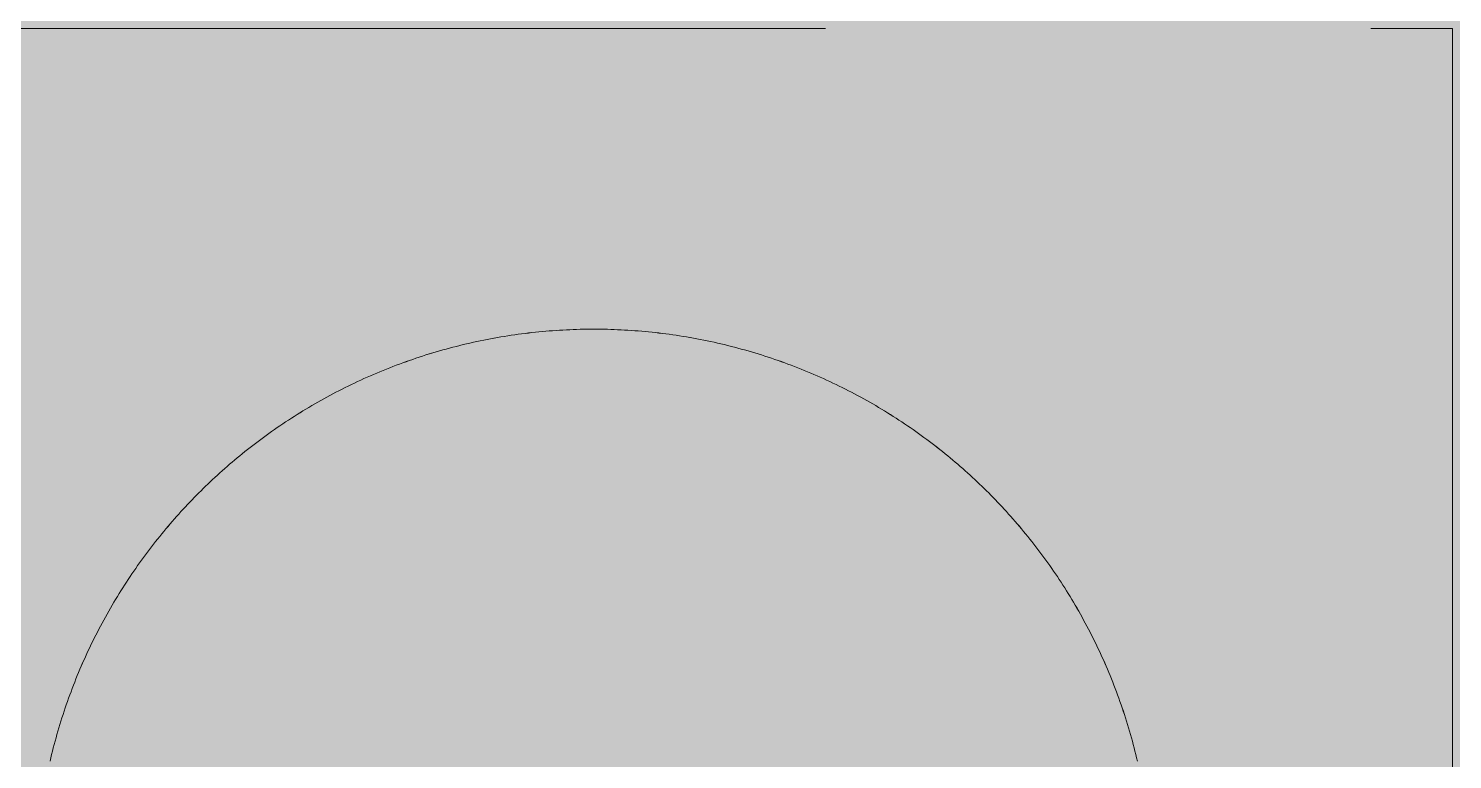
# Model space of a CAD drawing. Header units: millimetres. Extents: x 5622 to 8918, y 2044 to 6634.
# Drawn here: x 8590.27 to 8598.56, y 3827.07 to 3831.33 of the extents above; entities that cross this region are included whole.
import ezdxf

# ---------------------------------------------------------------- set-up
doc = ezdxf.new("R2010")
doc.units = ezdxf.units.MM
doc.linetypes.add('NASCOSTA', pattern=[9.525, 6.35, -3.175])
for name, color, linetype, lineweight in [('F_ARREDI', 7, 'Continuous', 5), ('F_FERRAMENTA', 253, 'Continuous', 5), ('F_MULTI laminato OPACO_retino', 1, 'Continuous', 5), ('F_Proiezioni', 253, 'NASCOSTA', 9)]:
    doc.layers.add(name, color=color, linetype=linetype, lineweight=lineweight)

# ---------------------------------------------------------------- blocks, each defined once
blk = doc.blocks.new("LIBRERIA_ingresso-living_sez._B.B'")
at = {"layer": 'F_MULTI laminato OPACO_retino', "true_color": 0x636466}
h = blk.add_hatch(color=251, dxfattribs=at)
h.dxf.hatch_style = 1
h.paths.add_polyline_path([(41313.1315, 11071.1262), (41913.1315, 11071.1262), (41913.1315, 13145.6262), (41313.1315, 13145.6262)])
at = {"layer": 'F_MULTI laminato OPACO_retino', "true_color": 0x939598}
h = blk.add_hatch(color=252, dxfattribs=at)
h.dxf.hatch_style = 1
h.paths.add_polyline_path([(41313.1315, 13145.6262), (41613.1315, 13145.6262), (41613.1315, 11071.1262), (41313.1315, 11071.1262)])
at = {"layer": 'F_Proiezioni', "color": 1}
for p, q in [((41584.1315, 11238.6262), (41594.1315, 11238.6262)), ((41594.1315, 11175.6262), (41594.1315, 11238.6262)), ((41588.7115, 11236.8489), (41588.7316, 11236.8515)), ((41588.7316, 11236.8515), (41588.7517, 11236.8539)), ((41588.7517, 11236.8539), (41588.7718, 11236.8562)), ((41588.7718, 11236.8562), (41588.7919, 11236.8584)), ((41588.7919, 11236.8584), (41588.812, 11236.8604)), ((41588.812, 11236.8604), (41588.832, 11236.8624)), ((41588.832, 11236.8624), (41588.8521, 11236.8642)), ((41588.8521, 11236.8642), (41588.8722, 11236.8658)), ((41588.8722, 11236.8658), (41588.8922, 11236.8674)), ((41588.8922, 11236.8674), (41588.9123, 11236.8688)), ((41588.9123, 11236.8688), (41588.9323, 11236.8701)), ((41588.9323, 11236.8701), (41588.9523, 11236.8713)), ((41588.9523, 11236.8713), (41588.9723, 11236.8723)), ((41588.9723, 11236.8723), (41588.9923, 11236.8732)), ((41588.9923, 11236.8732), (41589.0123, 11236.874)), ((41589.0123, 11236.874), (41589.0322, 11236.8747)), ((41589.0322, 11236.8747), (41589.0521, 11236.8753)), ((41589.0521, 11236.8753), (41589.072, 11236.8757)), ((41589.072, 11236.8757), (41589.0919, 11236.876)), ((41589.0919, 11236.876), (41589.1117, 11236.8762)), ((41589.1117, 11236.8762), (41589.1315, 11236.8762)), ((41589.1513, 11236.8762), (41589.1315, 11236.8762)), ((41589.1712, 11236.876), (41589.1513, 11236.8762)), ((41589.191, 11236.8757), (41589.1712, 11236.876)), ((41589.2109, 11236.8753), (41589.191, 11236.8757)), ((41589.2309, 11236.8747), (41589.2109, 11236.8753)), ((41589.2508, 11236.874), (41589.2309, 11236.8747)), ((41589.2708, 11236.8732), (41589.2508, 11236.874)), ((41589.2907, 11236.8723), (41589.2708, 11236.8732)), ((41589.3107, 11236.8713), (41589.2907, 11236.8723)), ((41589.3307, 11236.8701), (41589.3107, 11236.8713)), ((41589.3508, 11236.8688), (41589.3307, 11236.8701)), ((41589.3708, 11236.8674), (41589.3508, 11236.8688)), ((41589.3909, 11236.8658), (41589.3708, 11236.8674)), ((41589.4109, 11236.8642), (41589.3909, 11236.8658)), ((41589.431, 11236.8624), (41589.4109, 11236.8642)), ((41589.4511, 11236.8604), (41589.431, 11236.8624)), ((41589.4712, 11236.8584), (41589.4511, 11236.8604)), ((41589.4913, 11236.8562), (41589.4712, 11236.8584)), ((41589.5114, 11236.8539), (41589.4913, 11236.8562)), ((41589.5315, 11236.8515), (41589.5114, 11236.8539)), ((41589.5516, 11236.8489), (41589.5315, 11236.8515)), ((41588.2922, 11236.766), (41588.3119, 11236.7712)), ((41588.3119, 11236.7712), (41588.3317, 11236.7763)), ((41588.3317, 11236.7763), (41588.3515, 11236.7812)), ((41588.3515, 11236.7812), (41588.3714, 11236.7861)), ((41588.3714, 11236.7861), (41588.3912, 11236.7908)), ((41588.3912, 11236.7908), (41588.4111, 11236.7954)), ((41588.4111, 11236.7954), (41588.431, 11236.7998)), ((41588.431, 11236.7998), (41588.451, 11236.8042)), ((41588.451, 11236.8042), (41588.4709, 11236.8084)), ((41588.4709, 11236.8084), (41588.4909, 11236.8125)), ((41588.4909, 11236.8125), (41588.5109, 11236.8164)), ((41588.5109, 11236.8164), (41588.5309, 11236.8203)), ((41588.5309, 11236.8203), (41588.5509, 11236.824)), ((41588.5509, 11236.824), (41588.5709, 11236.8275)), ((41588.5709, 11236.8275), (41588.591, 11236.831)), ((41588.591, 11236.831), (41588.6111, 11236.8343)), ((41588.6111, 11236.8343), (41588.6311, 11236.8375)), ((41588.6311, 11236.8375), (41588.6512, 11236.8405)), ((41588.6512, 11236.8405), (41588.6713, 11236.8435)), ((41588.6713, 11236.8435), (41588.6914, 11236.8463)), ((41588.6914, 11236.8463), (41588.7115, 11236.8489)), ((41589.5717, 11236.8463), (41589.5516, 11236.8489)), ((41589.5918, 11236.8435), (41589.5717, 11236.8463)), ((41589.6118, 11236.8405), (41589.5918, 11236.8435)), ((41589.6319, 11236.8375), (41589.6118, 11236.8405)), ((41589.652, 11236.8343), (41589.6319, 11236.8375)), ((41589.6721, 11236.831), (41589.652, 11236.8343)), ((41589.6921, 11236.8275), (41589.6721, 11236.831)), ((41589.7121, 11236.824), (41589.6921, 11236.8275)), ((41589.7322, 11236.8203), (41589.7121, 11236.824)), ((41589.7522, 11236.8164), (41589.7322, 11236.8203)), ((41589.7722, 11236.8125), (41589.7522, 11236.8164)), ((41589.7921, 11236.8084), (41589.7722, 11236.8125)), ((41589.8121, 11236.8042), (41589.7921, 11236.8084)), ((41589.832, 11236.7998), (41589.8121, 11236.8042)), ((41589.8519, 11236.7954), (41589.832, 11236.7998)), ((41589.8718, 11236.7908), (41589.8519, 11236.7954)), ((41589.8917, 11236.7861), (41589.8718, 11236.7908)), ((41589.9115, 11236.7812), (41589.8917, 11236.7861)), ((41589.9313, 11236.7763), (41589.9115, 11236.7812)), ((41589.9511, 11236.7712), (41589.9313, 11236.7763)), ((41589.9709, 11236.766), (41589.9511, 11236.7712)), ((41588.0197, 11236.6801), (41588.0389, 11236.687)), ((41588.0389, 11236.687), (41588.0581, 11236.6938)), ((41588.0581, 11236.6938), (41588.0774, 11236.7005)), ((41588.0774, 11236.7005), (41588.0967, 11236.707)), ((41588.0967, 11236.707), (41588.1161, 11236.7135)), ((41588.1161, 11236.7135), (41588.1355, 11236.7198)), ((41588.1355, 11236.7198), (41588.1549, 11236.726)), ((41588.1549, 11236.726), (41588.1744, 11236.7321)), ((41588.1744, 11236.7321), (41588.194, 11236.738)), ((41588.194, 11236.738), (41588.2135, 11236.7438)), ((41588.2135, 11236.7438), (41588.2332, 11236.7496)), ((41588.2332, 11236.7496), (41588.2528, 11236.7551)), ((41588.2528, 11236.7551), (41588.2725, 11236.7606)), ((41588.2725, 11236.7606), (41588.2922, 11236.766)), ((41589.9906, 11236.7606), (41589.9709, 11236.766)), ((41590.0103, 11236.7551), (41589.9906, 11236.7606)), ((41590.0299, 11236.7496), (41590.0103, 11236.7551)), ((41590.0495, 11236.7438), (41590.0299, 11236.7496)), ((41590.0691, 11236.738), (41590.0495, 11236.7438)), ((41590.0886, 11236.7321), (41590.0691, 11236.738)), ((41590.1081, 11236.726), (41590.0886, 11236.7321)), ((41590.1276, 11236.7198), (41590.1081, 11236.726)), ((41590.147, 11236.7135), (41590.1276, 11236.7198)), ((41590.1664, 11236.707), (41590.147, 11236.7135)), ((41590.1857, 11236.7005), (41590.1664, 11236.707)), ((41590.205, 11236.6938), (41590.1857, 11236.7005)), ((41590.2242, 11236.687), (41590.205, 11236.6938)), ((41590.2434, 11236.6801), (41590.2242, 11236.687)), ((41587.8123, 11236.5965), (41587.8309, 11236.6046)), ((41587.8309, 11236.6046), (41587.8495, 11236.6127)), ((41587.8495, 11236.6127), (41587.8682, 11236.6206)), ((41587.8682, 11236.6206), (41587.8869, 11236.6285)), ((41587.8869, 11236.6285), (41587.9057, 11236.6362)), ((41587.9057, 11236.6362), (41587.9246, 11236.6438)), ((41587.9246, 11236.6438), (41587.9435, 11236.6513)), ((41587.9435, 11236.6513), (41587.9625, 11236.6587)), ((41587.9625, 11236.6587), (41587.9815, 11236.6659)), ((41587.9815, 11236.6659), (41588.0006, 11236.6731)), ((41588.0006, 11236.6731), (41588.0197, 11236.6801)), ((41590.2625, 11236.6731), (41590.2434, 11236.6801)), ((41590.2816, 11236.6659), (41590.2625, 11236.6731)), ((41590.3006, 11236.6587), (41590.2816, 11236.6659)), ((41590.3196, 11236.6513), (41590.3006, 11236.6587)), ((41590.3385, 11236.6438), (41590.3196, 11236.6513)), ((41590.3573, 11236.6362), (41590.3385, 11236.6438)), ((41590.3761, 11236.6285), (41590.3573, 11236.6362)), ((41590.3949, 11236.6206), (41590.3761, 11236.6285)), ((41590.4136, 11236.6127), (41590.3949, 11236.6206)), ((41590.4322, 11236.6046), (41590.4136, 11236.6127)), ((41590.4507, 11236.5965), (41590.4322, 11236.6046)), ((41587.6482, 11236.5179), (41587.6661, 11236.5271)), ((41587.6661, 11236.5271), (41587.6842, 11236.5361)), ((41587.6842, 11236.5361), (41587.7023, 11236.5451)), ((41587.7023, 11236.5451), (41587.7204, 11236.5539)), ((41587.7204, 11236.5539), (41587.7387, 11236.5626)), ((41587.7387, 11236.5626), (41587.757, 11236.5713)), ((41587.757, 11236.5713), (41587.7754, 11236.5798)), ((41587.7754, 11236.5798), (41587.7938, 11236.5882)), ((41587.7938, 11236.5882), (41587.8123, 11236.5965)), ((41590.4692, 11236.5882), (41590.4507, 11236.5965)), ((41590.4877, 11236.5798), (41590.4692, 11236.5882)), ((41590.5061, 11236.5713), (41590.4877, 11236.5798)), ((41590.5244, 11236.5626), (41590.5061, 11236.5713)), ((41590.5426, 11236.5539), (41590.5244, 11236.5626)), ((41590.5608, 11236.5451), (41590.5426, 11236.5539)), ((41590.5789, 11236.5361), (41590.5608, 11236.5451)), ((41590.5969, 11236.5271), (41590.5789, 11236.5361)), ((41590.6149, 11236.5179), (41590.5969, 11236.5271)), ((41587.4897, 11236.431), (41587.507, 11236.4411)), ((41587.507, 11236.4411), (41587.5244, 11236.451)), ((41587.5244, 11236.451), (41587.5418, 11236.4609)), ((41587.5418, 11236.4609), (41587.5594, 11236.4706)), ((41587.5594, 11236.4706), (41587.577, 11236.4803)), ((41587.577, 11236.4803), (41587.5947, 11236.4899)), ((41587.5947, 11236.4899), (41587.6124, 11236.4993)), ((41587.6124, 11236.4993), (41587.6303, 11236.5087)), ((41587.6303, 11236.5087), (41587.6482, 11236.5179)), ((41590.6328, 11236.5087), (41590.6149, 11236.5179)), ((41590.6506, 11236.4993), (41590.6328, 11236.5087)), ((41590.6684, 11236.4899), (41590.6506, 11236.4993)), ((41590.6861, 11236.4803), (41590.6684, 11236.4899)), ((41590.7037, 11236.4706), (41590.6861, 11236.4803)), ((41590.7212, 11236.4609), (41590.7037, 11236.4706)), ((41590.7387, 11236.451), (41590.7212, 11236.4609)), ((41590.756, 11236.4411), (41590.7387, 11236.451)), ((41590.7733, 11236.431), (41590.756, 11236.4411)), ((41587.3542, 11236.3472), (41587.3709, 11236.358)), ((41587.3709, 11236.358), (41587.3876, 11236.3687)), ((41587.3876, 11236.3687), (41587.4044, 11236.3793)), ((41587.4044, 11236.3793), (41587.4213, 11236.3898)), ((41587.4213, 11236.3898), (41587.4383, 11236.4003)), ((41587.4383, 11236.4003), (41587.4553, 11236.4106)), ((41587.4553, 11236.4106), (41587.4725, 11236.4209)), ((41587.4725, 11236.4209), (41587.4897, 11236.431)), ((41590.7906, 11236.4209), (41590.7733, 11236.431)), ((41590.8077, 11236.4106), (41590.7906, 11236.4209)), ((41590.8248, 11236.4003), (41590.8077, 11236.4106)), ((41590.8417, 11236.3898), (41590.8248, 11236.4003)), ((41590.8586, 11236.3793), (41590.8417, 11236.3898)), ((41590.8755, 11236.3687), (41590.8586, 11236.3793)), ((41590.8922, 11236.358), (41590.8755, 11236.3687)), ((41590.9088, 11236.3472), (41590.8922, 11236.358)), ((41587.2403, 11236.2693), (41587.2563, 11236.2807)), ((41587.2563, 11236.2807), (41587.2724, 11236.292)), ((41587.2724, 11236.292), (41587.2886, 11236.3032)), ((41587.2886, 11236.3032), (41587.3048, 11236.3143)), ((41587.3048, 11236.3143), (41587.3212, 11236.3254)), ((41587.3212, 11236.3254), (41587.3377, 11236.3363)), ((41587.3377, 11236.3363), (41587.3542, 11236.3472)), ((41590.9254, 11236.3363), (41590.9088, 11236.3472)), ((41590.9418, 11236.3254), (41590.9254, 11236.3363)), ((41590.9582, 11236.3143), (41590.9418, 11236.3254)), ((41590.9745, 11236.3032), (41590.9582, 11236.3143)), ((41590.9907, 11236.292), (41590.9745, 11236.3032)), ((41591.0068, 11236.2807), (41590.9907, 11236.292)), ((41591.0228, 11236.2693), (41591.0068, 11236.2807)), ((41587.1156, 11236.1754), (41587.1308, 11236.1874)), ((41587.1308, 11236.1874), (41587.1462, 11236.1993)), ((41587.1462, 11236.1993), (41587.1616, 11236.2112)), ((41587.1616, 11236.2112), (41587.1772, 11236.2229)), ((41587.1772, 11236.2229), (41587.1928, 11236.2346)), ((41587.1928, 11236.2346), (41587.2085, 11236.2463)), ((41587.2085, 11236.2463), (41587.2243, 11236.2578)), ((41587.2243, 11236.2578), (41587.2403, 11236.2693)), ((41591.0387, 11236.2578), (41591.0228, 11236.2693)), ((41591.0545, 11236.2463), (41591.0387, 11236.2578)), ((41591.0703, 11236.2346), (41591.0545, 11236.2463)), ((41591.0859, 11236.2229), (41591.0703, 11236.2346)), ((41591.1014, 11236.2112), (41591.0859, 11236.2229)), ((41591.1169, 11236.1993), (41591.1014, 11236.2112)), ((41591.1322, 11236.1874), (41591.1169, 11236.1993)), ((41591.1475, 11236.1754), (41591.1322, 11236.1874)), ((41587.0261, 11236.102), (41587.0408, 11236.1144)), ((41587.0408, 11236.1144), (41587.0555, 11236.1267)), ((41587.0555, 11236.1267), (41587.0704, 11236.139)), ((41587.0704, 11236.139), (41587.0854, 11236.1512)), ((41587.0854, 11236.1512), (41587.1004, 11236.1633)), ((41587.1004, 11236.1633), (41587.1156, 11236.1754)), ((41591.1626, 11236.1633), (41591.1475, 11236.1754)), ((41591.1777, 11236.1512), (41591.1626, 11236.1633)), ((41591.1927, 11236.139), (41591.1777, 11236.1512)), ((41591.2075, 11236.1267), (41591.1927, 11236.139)), ((41591.2223, 11236.1144), (41591.2075, 11236.1267)), ((41591.2369, 11236.102), (41591.2223, 11236.1144)), ((41586.9264, 11236.0137), (41586.9403, 11236.0264)), ((41586.9403, 11236.0264), (41586.9544, 11236.0392)), ((41586.9544, 11236.0392), (41586.9685, 11236.0519)), ((41586.9685, 11236.0519), (41586.9828, 11236.0645)), ((41586.9828, 11236.0645), (41586.9971, 11236.0771)), ((41586.9971, 11236.0771), (41587.0116, 11236.0896)), ((41587.0116, 11236.0896), (41587.0261, 11236.102)), ((41591.2515, 11236.0896), (41591.2369, 11236.102)), ((41591.2659, 11236.0771), (41591.2515, 11236.0896)), ((41591.2803, 11236.0645), (41591.2659, 11236.0771)), ((41591.2945, 11236.0519), (41591.2803, 11236.0645)), ((41591.3087, 11236.0392), (41591.2945, 11236.0519)), ((41591.3227, 11236.0264), (41591.3087, 11236.0392)), ((41591.3367, 11236.0137), (41591.3227, 11236.0264)), ((41586.845, 11235.9359), (41586.8583, 11235.9489)), ((41586.8583, 11235.9489), (41586.8717, 11235.962)), ((41586.8717, 11235.962), (41586.8852, 11235.975)), ((41586.8852, 11235.975), (41586.8988, 11235.9879)), ((41586.8988, 11235.9879), (41586.9126, 11236.0008)), ((41586.9126, 11236.0008), (41586.9264, 11236.0137)), ((41591.3505, 11236.0008), (41591.3367, 11236.0137)), ((41591.3642, 11235.9879), (41591.3505, 11236.0008)), ((41591.3778, 11235.975), (41591.3642, 11235.9879)), ((41591.3914, 11235.962), (41591.3778, 11235.975)), ((41591.4048, 11235.9489), (41591.3914, 11235.962)), ((41591.4181, 11235.9359), (41591.4048, 11235.9489)), ((41586.7539, 11235.8419), (41586.7668, 11235.8557)), ((41586.7668, 11235.8557), (41586.7797, 11235.8693)), ((41586.7797, 11235.8693), (41586.7926, 11235.8828)), ((41586.7926, 11235.8828), (41586.8056, 11235.8962)), ((41586.8056, 11235.8962), (41586.8187, 11235.9095)), ((41586.8187, 11235.9095), (41586.8318, 11235.9227)), ((41586.8318, 11235.9227), (41586.845, 11235.9359)), ((41591.4312, 11235.9227), (41591.4181, 11235.9359)), ((41591.4444, 11235.9095), (41591.4312, 11235.9227)), ((41591.4574, 11235.8962), (41591.4444, 11235.9095)), ((41591.4704, 11235.8828), (41591.4574, 11235.8962)), ((41591.4834, 11235.8693), (41591.4704, 11235.8828)), ((41591.4963, 11235.8557), (41591.4834, 11235.8693)), ((41591.5092, 11235.8419), (41591.4963, 11235.8557)), ((41586.6905, 11235.7719), (41586.7031, 11235.7861)), ((41586.7031, 11235.7861), (41586.7157, 11235.8002)), ((41586.7157, 11235.8002), (41586.7284, 11235.8142)), ((41586.7284, 11235.8142), (41586.7411, 11235.8281)), ((41586.7411, 11235.8281), (41586.7539, 11235.8419)), ((41591.5219, 11235.8281), (41591.5092, 11235.8419)), ((41591.5347, 11235.8142), (41591.5219, 11235.8281)), ((41591.5474, 11235.8002), (41591.5347, 11235.8142)), ((41591.56, 11235.7861), (41591.5474, 11235.8002)), ((41591.5726, 11235.7719), (41591.56, 11235.7861)), ((41586.6165, 11235.6846), (41586.6286, 11235.6993)), ((41586.6286, 11235.6993), (41586.6409, 11235.714)), ((41586.6409, 11235.714), (41586.6532, 11235.7286)), ((41586.6532, 11235.7286), (41586.6656, 11235.7431)), ((41586.6656, 11235.7431), (41586.678, 11235.7575)), ((41586.678, 11235.7575), (41586.6905, 11235.7719)), ((41591.5851, 11235.7575), (41591.5726, 11235.7719)), ((41591.5975, 11235.7431), (41591.5851, 11235.7575)), ((41591.6099, 11235.7286), (41591.5975, 11235.7431)), ((41591.6222, 11235.714), (41591.6099, 11235.7286)), ((41591.6344, 11235.6993), (41591.6222, 11235.714)), ((41591.6466, 11235.6846), (41591.6344, 11235.6993)), ((41586.5449, 11235.5939), (41586.5567, 11235.6092)), ((41586.5567, 11235.6092), (41586.5685, 11235.6245)), ((41586.5685, 11235.6245), (41586.5804, 11235.6397)), ((41586.5804, 11235.6397), (41586.5923, 11235.6547)), ((41586.5923, 11235.6547), (41586.6044, 11235.6697)), ((41586.6044, 11235.6697), (41586.6165, 11235.6846)), ((41591.6587, 11235.6697), (41591.6466, 11235.6846)), ((41591.6707, 11235.6547), (41591.6587, 11235.6697)), ((41591.6827, 11235.6397), (41591.6707, 11235.6547)), ((41591.6946, 11235.6245), (41591.6827, 11235.6397)), ((41591.7064, 11235.6092), (41591.6946, 11235.6245)), ((41591.7181, 11235.5939), (41591.7064, 11235.6092)), ((41586.4874, 11235.5159), (41586.4987, 11235.5317)), ((41586.4987, 11235.5317), (41586.5101, 11235.5474)), ((41586.5101, 11235.5474), (41586.5217, 11235.563)), ((41586.5217, 11235.563), (41586.5332, 11235.5785)), ((41586.5332, 11235.5785), (41586.5449, 11235.5939)), ((41591.7298, 11235.5785), (41591.7181, 11235.5939)), ((41591.7414, 11235.563), (41591.7298, 11235.5785)), ((41591.7529, 11235.5474), (41591.7414, 11235.563)), ((41591.7643, 11235.5317), (41591.7529, 11235.5474)), ((41591.7757, 11235.5159), (41591.7643, 11235.5317)), ((41586.4319, 11235.4357), (41586.4428, 11235.4519)), ((41586.4428, 11235.4519), (41586.4538, 11235.4681)), ((41586.4538, 11235.4681), (41586.4649, 11235.4841)), ((41586.4649, 11235.4841), (41586.4761, 11235.5)), ((41586.4761, 11235.5), (41586.4874, 11235.5159)), ((41591.787, 11235.5), (41591.7757, 11235.5159)), ((41591.7981, 11235.4841), (41591.787, 11235.5)), ((41591.8093, 11235.4681), (41591.7981, 11235.4841)), ((41591.8203, 11235.4519), (41591.8093, 11235.4681)), ((41591.8312, 11235.4357), (41591.8203, 11235.4519)), ((41586.3785, 11235.3535), (41586.389, 11235.3701)), ((41586.389, 11235.3701), (41586.3996, 11235.3866)), ((41586.3996, 11235.3866), (41586.4103, 11235.4031)), ((41586.4103, 11235.4031), (41586.421, 11235.4195)), ((41586.421, 11235.4195), (41586.4319, 11235.4357)), ((41591.842, 11235.4195), (41591.8312, 11235.4357)), ((41591.8528, 11235.4031), (41591.842, 11235.4195)), ((41591.8635, 11235.3866), (41591.8528, 11235.4031)), ((41591.874, 11235.3701), (41591.8635, 11235.3866)), ((41591.8845, 11235.3535), (41591.874, 11235.3701)), ((41586.3275, 11235.2693), (41586.3375, 11235.2863)), ((41586.3375, 11235.2863), (41586.3476, 11235.3032)), ((41586.3476, 11235.3032), (41586.3578, 11235.32)), ((41586.3578, 11235.32), (41586.3681, 11235.3368)), ((41586.3681, 11235.3368), (41586.3785, 11235.3535)), ((41591.8949, 11235.3368), (41591.8845, 11235.3535)), ((41591.9052, 11235.32), (41591.8949, 11235.3368)), ((41591.9154, 11235.3032), (41591.9052, 11235.32)), ((41591.9256, 11235.2863), (41591.9154, 11235.3032)), ((41591.9356, 11235.2693), (41591.9256, 11235.2863)), ((41586.2788, 11235.1832), (41586.2883, 11235.2006)), ((41586.2883, 11235.2006), (41586.298, 11235.2179)), ((41586.298, 11235.2179), (41586.3077, 11235.2351)), ((41586.3077, 11235.2351), (41586.3175, 11235.2522)), ((41586.3175, 11235.2522), (41586.3275, 11235.2693)), ((41591.9455, 11235.2522), (41591.9356, 11235.2693)), ((41591.9553, 11235.2351), (41591.9455, 11235.2522)), ((41591.9651, 11235.2179), (41591.9553, 11235.2351)), ((41591.9747, 11235.2006), (41591.9651, 11235.2179)), ((41591.9843, 11235.1832), (41591.9747, 11235.2006)), ((41586.2326, 11235.0954), (41586.2416, 11235.1131)), ((41586.2416, 11235.1131), (41586.2508, 11235.1307)), ((41586.2508, 11235.1307), (41586.26, 11235.1483)), ((41586.26, 11235.1483), (41586.2693, 11235.1658)), ((41586.2693, 11235.1658), (41586.2788, 11235.1832)), ((41591.9937, 11235.1658), (41591.9843, 11235.1832)), ((41592.0031, 11235.1483), (41591.9937, 11235.1658)), ((41592.0123, 11235.1307), (41592.0031, 11235.1483)), ((41592.0214, 11235.1131), (41592.0123, 11235.1307)), ((41592.0305, 11235.0954), (41592.0214, 11235.1131)), ((41586.1974, 11235.0239), (41586.2061, 11235.0419)), ((41586.2061, 11235.0419), (41586.2148, 11235.0598)), ((41586.2148, 11235.0598), (41586.2236, 11235.0776)), ((41586.2236, 11235.0776), (41586.2326, 11235.0954)), ((41592.0394, 11235.0776), (41592.0305, 11235.0954)), ((41592.0483, 11235.0598), (41592.0394, 11235.0776)), ((41592.057, 11235.0419), (41592.0483, 11235.0598)), ((41592.0656, 11235.0239), (41592.057, 11235.0419)), ((41586.1559, 11234.9331), (41586.164, 11234.9514)), ((41586.164, 11234.9514), (41586.1722, 11234.9696)), ((41586.1722, 11234.9696), (41586.1805, 11234.9878)), ((41586.1805, 11234.9878), (41586.1889, 11235.0059)), ((41586.1889, 11235.0059), (41586.1974, 11235.0239)), ((41592.0742, 11235.0059), (41592.0656, 11235.0239)), ((41592.0826, 11234.9878), (41592.0742, 11235.0059)), ((41592.0909, 11234.9696), (41592.0826, 11234.9878)), ((41592.0991, 11234.9514), (41592.0909, 11234.9696)), ((41592.1072, 11234.9331), (41592.0991, 11234.9514)), ((41586.1246, 11234.8595), (41586.1323, 11234.878)), ((41586.1323, 11234.878), (41586.14, 11234.8964)), ((41586.14, 11234.8964), (41586.1479, 11234.9148)), ((41586.1479, 11234.9148), (41586.1559, 11234.9331)), ((41592.1152, 11234.9148), (41592.1072, 11234.9331)), ((41592.123, 11234.8964), (41592.1152, 11234.9148)), ((41592.1308, 11234.878), (41592.123, 11234.8964)), ((41592.1385, 11234.8595), (41592.1308, 11234.878)), ((41586.088, 11234.7661), (41586.0951, 11234.7849)), ((41586.0951, 11234.7849), (41586.1023, 11234.8036)), ((41586.1023, 11234.8036), (41586.1096, 11234.8223)), ((41586.1096, 11234.8223), (41586.1171, 11234.8409)), ((41586.1171, 11234.8409), (41586.1246, 11234.8595)), ((41592.146, 11234.8409), (41592.1385, 11234.8595)), ((41592.1534, 11234.8223), (41592.146, 11234.8409)), ((41592.1607, 11234.8036), (41592.1534, 11234.8223)), ((41592.168, 11234.7849), (41592.1607, 11234.8036)), ((41592.1751, 11234.7661), (41592.168, 11234.7849)), ((41586.0608, 11234.6905), (41586.0674, 11234.7095)), ((41586.0674, 11234.7095), (41586.0742, 11234.7284)), ((41586.0742, 11234.7284), (41586.081, 11234.7473)), ((41586.081, 11234.7473), (41586.088, 11234.7661)), ((41592.182, 11234.7473), (41592.1751, 11234.7661)), ((41592.1889, 11234.7284), (41592.182, 11234.7473)), ((41592.1957, 11234.7095), (41592.1889, 11234.7284)), ((41592.2023, 11234.6905), (41592.1957, 11234.7095)), ((41586.0293, 11234.5949), (41586.0354, 11234.6141)), ((41586.0354, 11234.6141), (41586.0415, 11234.6333)), ((41586.0415, 11234.6333), (41586.0478, 11234.6524)), ((41586.0478, 11234.6524), (41586.0542, 11234.6715)), ((41586.0542, 11234.6715), (41586.0608, 11234.6905)), ((41592.2088, 11234.6715), (41592.2023, 11234.6905)), ((41592.2152, 11234.6524), (41592.2088, 11234.6715)), ((41592.2215, 11234.6333), (41592.2152, 11234.6524)), ((41592.2277, 11234.6141), (41592.2215, 11234.6333)), ((41592.2338, 11234.5949), (41592.2277, 11234.6141)), ((41586.0062, 11234.5177), (41586.0118, 11234.5371)), ((41586.0118, 11234.5371), (41586.0175, 11234.5564)), ((41586.0175, 11234.5564), (41586.0233, 11234.5757)), ((41586.0233, 11234.5757), (41586.0293, 11234.5949)), ((41592.2397, 11234.5757), (41592.2338, 11234.5949)), ((41592.2455, 11234.5564), (41592.2397, 11234.5757)), ((41592.2512, 11234.5371), (41592.2455, 11234.5564)), ((41592.2568, 11234.5177), (41592.2512, 11234.5371)), ((41585.9851, 11234.4399), (41585.9902, 11234.4594)), ((41585.9902, 11234.4594), (41585.9954, 11234.4789)), ((41585.9954, 11234.4789), (41586.0008, 11234.4983)), ((41586.0008, 11234.4983), (41586.0062, 11234.5177)), ((41592.2623, 11234.4983), (41592.2568, 11234.5177)), ((41592.2677, 11234.4789), (41592.2623, 11234.4983)), ((41592.2729, 11234.4594), (41592.2677, 11234.4789)), ((41592.278, 11234.4399), (41592.2729, 11234.4594)), ((41585.9658, 11234.3616), (41585.9704, 11234.3812)), ((41585.9704, 11234.3812), (41585.9752, 11234.4008)), ((41585.9752, 11234.4008), (41585.9801, 11234.4204)), ((41585.9801, 11234.4204), (41585.9851, 11234.4399)), ((41592.283, 11234.4204), (41592.278, 11234.4399)), ((41592.2879, 11234.4008), (41592.283, 11234.4204)), ((41592.2926, 11234.3812), (41592.2879, 11234.4008)), ((41592.2972, 11234.3616), (41592.2926, 11234.3812))]:
    blk.add_line(p, q, dxfattribs=at)

msp = doc.modelspace()

# ---------------------------------------------------------------- linework, layer by layer
at = {"layer": 'F_FERRAMENTA', "linetype": 'NASCOSTA'}
for p, q in [((8588.5628, 3831.3268), (8598.5628, 3831.3268)), ((8598.5628, 3768.3268), (8598.5628, 3831.3268)), ((8593.1829, 3829.5545), (8593.203, 3829.5568)), ((8593.203, 3829.5568), (8593.2231, 3829.5589)), ((8593.2231, 3829.5589), (8593.2432, 3829.561)), ((8593.2432, 3829.561), (8593.2633, 3829.5629)), ((8593.2633, 3829.5629), (8593.2834, 3829.5647)), ((8593.2834, 3829.5647), (8593.3034, 3829.5664)), ((8593.3034, 3829.5664), (8593.3235, 3829.5679)), ((8593.3235, 3829.5679), (8593.3435, 3829.5693)), ((8593.3435, 3829.5693), (8593.3636, 3829.5706)), ((8593.3636, 3829.5706), (8593.3836, 3829.5718)), ((8593.3836, 3829.5718), (8593.4036, 3829.5729)), ((8593.4036, 3829.5729), (8593.4235, 3829.5738)), ((8593.4235, 3829.5738), (8593.4435, 3829.5746)), ((8593.4435, 3829.5746), (8593.4634, 3829.5753)), ((8593.4634, 3829.5753), (8593.4834, 3829.5758)), ((8593.4834, 3829.5758), (8593.5033, 3829.5762)), ((8593.5033, 3829.5762), (8593.5231, 3829.5765)), ((8593.5231, 3829.5765), (8593.543, 3829.5767)), ((8593.543, 3829.5767), (8593.5628, 3829.5768)), ((8593.5826, 3829.5767), (8593.5628, 3829.5768)), ((8593.6024, 3829.5765), (8593.5826, 3829.5767)), ((8593.6223, 3829.5762), (8593.6024, 3829.5765)), ((8593.6422, 3829.5758), (8593.6223, 3829.5762)), ((8593.6621, 3829.5753), (8593.6422, 3829.5758)), ((8593.682, 3829.5746), (8593.6621, 3829.5753)), ((8593.702, 3829.5738), (8593.682, 3829.5746)), ((8593.722, 3829.5729), (8593.702, 3829.5738)), ((8593.742, 3829.5718), (8593.722, 3829.5729)), ((8593.762, 3829.5706), (8593.742, 3829.5718)), ((8593.782, 3829.5693), (8593.762, 3829.5706)), ((8593.8021, 3829.5679), (8593.782, 3829.5693)), ((8593.8221, 3829.5664), (8593.8021, 3829.5679)), ((8593.8422, 3829.5647), (8593.8221, 3829.5664)), ((8593.8623, 3829.5629), (8593.8422, 3829.5647)), ((8593.8823, 3829.561), (8593.8623, 3829.5629)), ((8593.9024, 3829.5589), (8593.8823, 3829.561)), ((8593.9225, 3829.5568), (8593.9024, 3829.5589)), ((8593.9426, 3829.5545), (8593.9225, 3829.5568)), ((8592.7432, 3829.4717), (8592.763, 3829.4768)), ((8592.763, 3829.4768), (8592.7828, 3829.4818)), ((8592.7828, 3829.4818), (8592.8026, 3829.4866)), ((8592.8026, 3829.4866), (8592.8225, 3829.4913)), ((8592.8225, 3829.4913), (8592.8424, 3829.4959)), ((8592.8424, 3829.4959), (8592.8623, 3829.5004)), ((8592.8623, 3829.5004), (8592.8822, 3829.5047)), ((8592.8822, 3829.5047), (8592.9022, 3829.5089)), ((8592.9022, 3829.5089), (8592.9221, 3829.513)), ((8592.9221, 3829.513), (8592.9421, 3829.517)), ((8592.9421, 3829.517), (8592.9621, 3829.5208)), ((8592.9621, 3829.5208), (8592.9822, 3829.5245)), ((8592.9822, 3829.5245), (8593.0022, 3829.5281)), ((8593.0022, 3829.5281), (8593.0222, 3829.5315)), ((8593.0222, 3829.5315), (8593.0423, 3829.5348)), ((8593.0423, 3829.5348), (8593.0624, 3829.538)), ((8593.0624, 3829.538), (8593.0825, 3829.5411)), ((8593.0825, 3829.5411), (8593.1025, 3829.544)), ((8593.1025, 3829.544), (8593.1226, 3829.5468)), ((8593.1226, 3829.5468), (8593.1427, 3829.5495)), ((8593.1427, 3829.5495), (8593.1628, 3829.552)), ((8593.1628, 3829.552), (8593.1829, 3829.5545)), ((8593.9627, 3829.552), (8593.9426, 3829.5545)), ((8593.9828, 3829.5495), (8593.9627, 3829.552)), ((8594.0029, 3829.5468), (8593.9828, 3829.5495)), ((8594.023, 3829.544), (8594.0029, 3829.5468)), ((8594.0431, 3829.5411), (8594.023, 3829.544)), ((8594.0632, 3829.538), (8594.0431, 3829.5411)), ((8594.0832, 3829.5348), (8594.0632, 3829.538)), ((8594.1033, 3829.5315), (8594.0832, 3829.5348)), ((8594.1234, 3829.5281), (8594.1033, 3829.5315)), ((8594.1434, 3829.5245), (8594.1234, 3829.5281)), ((8594.1634, 3829.5208), (8594.1434, 3829.5245)), ((8594.1834, 3829.517), (8594.1634, 3829.5208)), ((8594.2034, 3829.513), (8594.1834, 3829.517)), ((8594.2234, 3829.5089), (8594.2034, 3829.513)), ((8594.2433, 3829.5047), (8594.2234, 3829.5089)), ((8594.2633, 3829.5004), (8594.2433, 3829.5047)), ((8594.2832, 3829.4959), (8594.2633, 3829.5004)), ((8594.3031, 3829.4913), (8594.2832, 3829.4959)), ((8594.3229, 3829.4866), (8594.3031, 3829.4913)), ((8594.3428, 3829.4818), (8594.3229, 3829.4866)), ((8594.3626, 3829.4768), (8594.3428, 3829.4818)), ((8594.3824, 3829.4717), (8594.3626, 3829.4768)), ((8592.4701, 3829.3876), (8592.4893, 3829.3944)), ((8592.4893, 3829.3944), (8592.5086, 3829.401)), ((8592.5086, 3829.401), (8592.5279, 3829.4076)), ((8592.5279, 3829.4076), (8592.5473, 3829.414)), ((8592.5473, 3829.414), (8592.5667, 3829.4203)), ((8592.5667, 3829.4203), (8592.5862, 3829.4265)), ((8592.5862, 3829.4265), (8592.6057, 3829.4326)), ((8592.6057, 3829.4326), (8592.6252, 3829.4386)), ((8592.6252, 3829.4386), (8592.6448, 3829.4444)), ((8592.6448, 3829.4444), (8592.6644, 3829.4501)), ((8592.6644, 3829.4501), (8592.684, 3829.4557)), ((8592.684, 3829.4557), (8592.7037, 3829.4612)), ((8592.7037, 3829.4612), (8592.7234, 3829.4665)), ((8592.7234, 3829.4665), (8592.7432, 3829.4717)), ((8594.4021, 3829.4665), (8594.3824, 3829.4717)), ((8594.4218, 3829.4612), (8594.4021, 3829.4665)), ((8594.4415, 3829.4557), (8594.4218, 3829.4612)), ((8594.4611, 3829.4501), (8594.4415, 3829.4557)), ((8594.4808, 3829.4444), (8594.4611, 3829.4501)), ((8594.5003, 3829.4386), (8594.4808, 3829.4444)), ((8594.5199, 3829.4326), (8594.5003, 3829.4386)), ((8594.5394, 3829.4265), (8594.5199, 3829.4326)), ((8594.5588, 3829.4203), (8594.5394, 3829.4265)), ((8594.5782, 3829.414), (8594.5588, 3829.4203)), ((8594.5976, 3829.4076), (8594.5782, 3829.414)), ((8594.6169, 3829.401), (8594.5976, 3829.4076)), ((8594.6362, 3829.3944), (8594.6169, 3829.401)), ((8594.6554, 3829.3876), (8594.6362, 3829.3944)), ((8592.2621, 3829.3052), (8592.2807, 3829.3132)), ((8592.2807, 3829.3132), (8592.2994, 3829.3212)), ((8592.2994, 3829.3212), (8592.3182, 3829.329)), ((8592.3182, 3829.329), (8592.337, 3829.3368)), ((8592.337, 3829.3368), (8592.3558, 3829.3444)), ((8592.3558, 3829.3444), (8592.3747, 3829.3519)), ((8592.3747, 3829.3519), (8592.3937, 3829.3592)), ((8592.3937, 3829.3592), (8592.4127, 3829.3665)), ((8592.4127, 3829.3665), (8592.4318, 3829.3736)), ((8592.4318, 3829.3736), (8592.4509, 3829.3807)), ((8592.4509, 3829.3807), (8592.4701, 3829.3876)), ((8594.6746, 3829.3807), (8594.6554, 3829.3876)), ((8594.6937, 3829.3736), (8594.6746, 3829.3807)), ((8594.7128, 3829.3665), (8594.6937, 3829.3736)), ((8594.7318, 3829.3592), (8594.7128, 3829.3665)), ((8594.7508, 3829.3519), (8594.7318, 3829.3592)), ((8594.7697, 3829.3444), (8594.7508, 3829.3519)), ((8594.7886, 3829.3368), (8594.7697, 3829.3444)), ((8594.8074, 3829.329), (8594.7886, 3829.3368)), ((8594.8261, 3829.3212), (8594.8074, 3829.329)), ((8594.8448, 3829.3132), (8594.8261, 3829.3212)), ((8594.8634, 3829.3052), (8594.8448, 3829.3132)), ((8592.0794, 3829.2185), (8592.0974, 3829.2276)), ((8592.0974, 3829.2276), (8592.1154, 3829.2367)), ((8592.1154, 3829.2367), (8592.1335, 3829.2456)), ((8592.1335, 3829.2456), (8592.1517, 3829.2545)), ((8592.1517, 3829.2545), (8592.1699, 3829.2632)), ((8592.1699, 3829.2632), (8592.1882, 3829.2718)), ((8592.1882, 3829.2718), (8592.2066, 3829.2803)), ((8592.2066, 3829.2803), (8592.2251, 3829.2887)), ((8592.2251, 3829.2887), (8592.2436, 3829.297)), ((8592.2436, 3829.297), (8592.2621, 3829.3052)), ((8594.882, 3829.297), (8594.8634, 3829.3052)), ((8594.9005, 3829.2887), (8594.882, 3829.297)), ((8594.9189, 3829.2803), (8594.9005, 3829.2887)), ((8594.9373, 3829.2718), (8594.9189, 3829.2803)), ((8594.9556, 3829.2632), (8594.9373, 3829.2718)), ((8594.9739, 3829.2545), (8594.9556, 3829.2632)), ((8594.992, 3829.2456), (8594.9739, 3829.2545)), ((8595.0101, 3829.2367), (8594.992, 3829.2456)), ((8595.0282, 3829.2276), (8595.0101, 3829.2367)), ((8595.0461, 3829.2185), (8595.0282, 3829.2276)), ((8591.921, 3829.1315), (8591.9383, 3829.1416)), ((8591.9383, 3829.1416), (8591.9556, 3829.1516)), ((8591.9556, 3829.1516), (8591.9731, 3829.1614)), ((8591.9731, 3829.1614), (8591.9906, 3829.1712)), ((8591.9906, 3829.1712), (8592.0082, 3829.1808)), ((8592.0082, 3829.1808), (8592.0259, 3829.1904)), ((8592.0259, 3829.1904), (8592.0437, 3829.1999)), ((8592.0437, 3829.1999), (8592.0615, 3829.2092)), ((8592.0615, 3829.2092), (8592.0794, 3829.2185)), ((8595.064, 3829.2092), (8595.0461, 3829.2185)), ((8595.0819, 3829.1999), (8595.064, 3829.2092)), ((8595.0996, 3829.1904), (8595.0819, 3829.1999)), ((8595.1173, 3829.1808), (8595.0996, 3829.1904)), ((8595.1349, 3829.1712), (8595.1173, 3829.1808)), ((8595.1525, 3829.1614), (8595.1349, 3829.1712)), ((8595.1699, 3829.1516), (8595.1525, 3829.1614)), ((8595.1873, 3829.1416), (8595.1699, 3829.1516)), ((8595.2046, 3829.1315), (8595.1873, 3829.1416)), ((8591.7855, 3829.0478), (8591.8021, 3829.0586)), ((8591.8021, 3829.0586), (8591.8188, 3829.0693)), ((8591.8188, 3829.0693), (8591.8357, 3829.0799)), ((8591.8357, 3829.0799), (8591.8526, 3829.0904)), ((8591.8526, 3829.0904), (8591.8695, 3829.1008)), ((8591.8695, 3829.1008), (8591.8866, 3829.1112)), ((8591.8866, 3829.1112), (8591.9037, 3829.1214)), ((8591.9037, 3829.1214), (8591.921, 3829.1315)), ((8595.2218, 3829.1214), (8595.2046, 3829.1315)), ((8595.239, 3829.1112), (8595.2218, 3829.1214)), ((8595.256, 3829.1008), (8595.239, 3829.1112)), ((8595.273, 3829.0904), (8595.256, 3829.1008)), ((8595.2899, 3829.0799), (8595.273, 3829.0904)), ((8595.3067, 3829.0693), (8595.2899, 3829.0799)), ((8595.3234, 3829.0586), (8595.3067, 3829.0693)), ((8595.3401, 3829.0478), (8595.3234, 3829.0586)), ((8591.6715, 3828.9698), (8591.6875, 3828.9812)), ((8591.6875, 3828.9812), (8591.7036, 3828.9925)), ((8591.7036, 3828.9925), (8591.7198, 3829.0037)), ((8591.7198, 3829.0037), (8591.7361, 3829.0149)), ((8591.7361, 3829.0149), (8591.7525, 3829.0259)), ((8591.7525, 3829.0259), (8591.7689, 3829.0369)), ((8591.7689, 3829.0369), (8591.7855, 3829.0478)), ((8595.3566, 3829.0369), (8595.3401, 3829.0478)), ((8595.3731, 3829.0259), (8595.3566, 3829.0369)), ((8595.3895, 3829.0149), (8595.3731, 3829.0259)), ((8595.4057, 3829.0037), (8595.3895, 3829.0149)), ((8595.4219, 3828.9925), (8595.4057, 3829.0037)), ((8595.438, 3828.9812), (8595.4219, 3828.9925)), ((8595.454, 3828.9698), (8595.438, 3828.9812)), ((8591.5621, 3828.8879), (8591.5774, 3828.8998)), ((8591.5774, 3828.8998), (8591.5929, 3828.9117)), ((8591.5929, 3828.9117), (8591.6084, 3828.9235)), ((8591.6084, 3828.9235), (8591.624, 3828.9352)), ((8591.624, 3828.9352), (8591.6398, 3828.9468)), ((8591.6398, 3828.9468), (8591.6556, 3828.9583)), ((8591.6556, 3828.9583), (8591.6715, 3828.9698)), ((8595.47, 3828.9583), (8595.454, 3828.9698)), ((8595.4858, 3828.9468), (8595.47, 3828.9583)), ((8595.5015, 3828.9352), (8595.4858, 3828.9468)), ((8595.5171, 3828.9235), (8595.5015, 3828.9352)), ((8595.5327, 3828.9117), (8595.5171, 3828.9235)), ((8595.5481, 3828.8998), (8595.5327, 3828.9117)), ((8595.5635, 3828.8879), (8595.5481, 3828.8998)), ((8591.4574, 3828.8026), (8591.472, 3828.815)), ((8591.472, 3828.815), (8591.4868, 3828.8273)), ((8591.4868, 3828.8273), (8591.5016, 3828.8395)), ((8591.5016, 3828.8395), (8591.5166, 3828.8517)), ((8591.5166, 3828.8517), (8591.5317, 3828.8639)), ((8591.5317, 3828.8639), (8591.5468, 3828.8759)), ((8591.5468, 3828.8759), (8591.5621, 3828.8879)), ((8595.5787, 3828.8759), (8595.5635, 3828.8879)), ((8595.5939, 3828.8639), (8595.5787, 3828.8759)), ((8595.6089, 3828.8517), (8595.5939, 3828.8639)), ((8595.6239, 3828.8395), (8595.6089, 3828.8517)), ((8595.6388, 3828.8273), (8595.6239, 3828.8395)), ((8595.6535, 3828.815), (8595.6388, 3828.8273)), ((8595.6682, 3828.8026), (8595.6535, 3828.815)), ((8591.3576, 3828.7142), (8591.3716, 3828.727)), ((8591.3716, 3828.727), (8591.3856, 3828.7397)), ((8591.3856, 3828.7397), (8591.3998, 3828.7524)), ((8591.3998, 3828.7524), (8591.414, 3828.765)), ((8591.414, 3828.765), (8591.4284, 3828.7776)), ((8591.4284, 3828.7776), (8591.4428, 3828.7901)), ((8591.4428, 3828.7901), (8591.4574, 3828.8026)), ((8595.6827, 3828.7901), (8595.6682, 3828.8026)), ((8595.6972, 3828.7776), (8595.6827, 3828.7901)), ((8595.7115, 3828.765), (8595.6972, 3828.7776)), ((8595.7258, 3828.7524), (8595.7115, 3828.765)), ((8595.7399, 3828.7397), (8595.7258, 3828.7524)), ((8595.754, 3828.727), (8595.7399, 3828.7397)), ((8595.7679, 3828.7142), (8595.754, 3828.727)), ((8591.2762, 3828.6364), (8591.2895, 3828.6495)), ((8591.2895, 3828.6495), (8591.3029, 3828.6625)), ((8591.3029, 3828.6625), (8591.3165, 3828.6755)), ((8591.3165, 3828.6755), (8591.3301, 3828.6885)), ((8591.3301, 3828.6885), (8591.3438, 3828.7014)), ((8591.3438, 3828.7014), (8591.3576, 3828.7142)), ((8595.7817, 3828.7014), (8595.7679, 3828.7142)), ((8595.7955, 3828.6885), (8595.7817, 3828.7014)), ((8595.8091, 3828.6755), (8595.7955, 3828.6885)), ((8595.8226, 3828.6625), (8595.8091, 3828.6755)), ((8595.836, 3828.6495), (8595.8226, 3828.6625)), ((8595.8493, 3828.6364), (8595.836, 3828.6495)), ((8591.198, 3828.5562), (8591.2109, 3828.5698)), ((8591.2109, 3828.5698), (8591.2239, 3828.5833)), ((8591.2239, 3828.5833), (8591.2369, 3828.5968)), ((8591.2369, 3828.5968), (8591.2499, 3828.6101)), ((8591.2499, 3828.6101), (8591.2631, 3828.6233)), ((8591.2631, 3828.6233), (8591.2762, 3828.6364)), ((8595.8625, 3828.6233), (8595.8493, 3828.6364)), ((8595.8756, 3828.6101), (8595.8625, 3828.6233)), ((8595.8887, 3828.5968), (8595.8756, 3828.6101)), ((8595.9017, 3828.5833), (8595.8887, 3828.5968)), ((8595.9146, 3828.5698), (8595.9017, 3828.5833)), ((8595.9275, 3828.5562), (8595.9146, 3828.5698)), ((8591.1217, 3828.4724), (8591.1343, 3828.4866)), ((8591.1343, 3828.4866), (8591.1469, 3828.5007)), ((8591.1469, 3828.5007), (8591.1596, 3828.5147)), ((8591.1596, 3828.5147), (8591.1724, 3828.5287)), ((8591.1724, 3828.5287), (8591.1851, 3828.5425)), ((8591.1851, 3828.5425), (8591.198, 3828.5562)), ((8595.9404, 3828.5425), (8595.9275, 3828.5562)), ((8595.9532, 3828.5287), (8595.9404, 3828.5425)), ((8595.9659, 3828.5147), (8595.9532, 3828.5287)), ((8595.9786, 3828.5007), (8595.9659, 3828.5147)), ((8595.9912, 3828.4866), (8595.9786, 3828.5007)), ((8596.0038, 3828.4724), (8595.9912, 3828.4866)), ((8591.0477, 3828.3851), (8591.0599, 3828.3999)), ((8591.0599, 3828.3999), (8591.0721, 3828.4146)), ((8591.0721, 3828.4146), (8591.0844, 3828.4292)), ((8591.0844, 3828.4292), (8591.0968, 3828.4437)), ((8591.0968, 3828.4437), (8591.1092, 3828.4581)), ((8591.1092, 3828.4581), (8591.1217, 3828.4724)), ((8596.0163, 3828.4581), (8596.0038, 3828.4724)), ((8596.0287, 3828.4437), (8596.0163, 3828.4581)), ((8596.0411, 3828.4292), (8596.0287, 3828.4437)), ((8596.0534, 3828.4146), (8596.0411, 3828.4292)), ((8596.0657, 3828.3999), (8596.0534, 3828.4146)), ((8596.0778, 3828.3851), (8596.0657, 3828.3999)), ((8590.9879, 3828.3098), (8590.9997, 3828.325)), ((8590.9997, 3828.325), (8591.0116, 3828.3402)), ((8591.0116, 3828.3402), (8591.0236, 3828.3553)), ((8591.0236, 3828.3553), (8591.0356, 3828.3702)), ((8591.0356, 3828.3702), (8591.0477, 3828.3851)), ((8596.0899, 3828.3702), (8596.0778, 3828.3851)), ((8596.102, 3828.3553), (8596.0899, 3828.3702)), ((8596.1139, 3828.3402), (8596.102, 3828.3553)), ((8596.1258, 3828.325), (8596.1139, 3828.3402)), ((8596.1376, 3828.3098), (8596.1258, 3828.325)), ((8590.9186, 3828.2165), (8590.93, 3828.2322)), ((8590.93, 3828.2322), (8590.9414, 3828.2479)), ((8590.9414, 3828.2479), (8590.9529, 3828.2635)), ((8590.9529, 3828.2635), (8590.9645, 3828.279)), ((8590.9645, 3828.279), (8590.9762, 3828.2945)), ((8590.9762, 3828.2945), (8590.9879, 3828.3098)), ((8596.1494, 3828.2945), (8596.1376, 3828.3098)), ((8596.1611, 3828.279), (8596.1494, 3828.2945)), ((8596.1726, 3828.2635), (8596.1611, 3828.279)), ((8596.1842, 3828.2479), (8596.1726, 3828.2635)), ((8596.1956, 3828.2322), (8596.1842, 3828.2479)), ((8596.2069, 3828.2165), (8596.1956, 3828.2322)), ((8590.8631, 3828.1363), (8590.874, 3828.1525)), ((8590.874, 3828.1525), (8590.885, 3828.1686)), ((8590.885, 3828.1686), (8590.8962, 3828.1846)), ((8590.8962, 3828.1846), (8590.9073, 3828.2006)), ((8590.9073, 3828.2006), (8590.9186, 3828.2165)), ((8596.2182, 3828.2006), (8596.2069, 3828.2165)), ((8596.2294, 3828.1846), (8596.2182, 3828.2006)), ((8596.2405, 3828.1686), (8596.2294, 3828.1846)), ((8596.2515, 3828.1525), (8596.2405, 3828.1686)), ((8596.2624, 3828.1363), (8596.2515, 3828.1525)), ((8590.8098, 3828.054), (8590.8203, 3828.0707)), ((8590.8203, 3828.0707), (8590.8308, 3828.0872)), ((8590.8308, 3828.0872), (8590.8415, 3828.1036)), ((8590.8415, 3828.1036), (8590.8523, 3828.12)), ((8590.8523, 3828.12), (8590.8631, 3828.1363)), ((8596.2733, 3828.12), (8596.2624, 3828.1363)), ((8596.284, 3828.1036), (8596.2733, 3828.12)), ((8596.2947, 3828.0872), (8596.284, 3828.1036)), ((8596.3053, 3828.0707), (8596.2947, 3828.0872)), ((8596.3158, 3828.054), (8596.3053, 3828.0707)), ((8590.7587, 3827.9698), (8590.7687, 3827.9868)), ((8590.7687, 3827.9868), (8590.7789, 3828.0038)), ((8590.7789, 3828.0038), (8590.7891, 3828.0206)), ((8590.7891, 3828.0206), (8590.7994, 3828.0374)), ((8590.7994, 3828.0374), (8590.8098, 3828.054)), ((8596.3262, 3828.0374), (8596.3158, 3828.054)), ((8596.3365, 3828.0206), (8596.3262, 3828.0374)), ((8596.3467, 3828.0038), (8596.3365, 3828.0206)), ((8596.3568, 3827.9868), (8596.3467, 3828.0038)), ((8596.3668, 3827.9698), (8596.3568, 3827.9868)), ((8590.71, 3827.8838), (8590.7196, 3827.9011)), ((8590.7196, 3827.9011), (8590.7292, 3827.9184)), ((8590.7292, 3827.9184), (8590.739, 3827.9356)), ((8590.739, 3827.9356), (8590.7488, 3827.9528)), ((8590.7488, 3827.9528), (8590.7587, 3827.9698)), ((8596.3768, 3827.9528), (8596.3668, 3827.9698)), ((8596.3866, 3827.9356), (8596.3768, 3827.9528)), ((8596.3963, 3827.9184), (8596.3866, 3827.9356)), ((8596.406, 3827.9011), (8596.3963, 3827.9184)), ((8596.4155, 3827.8838), (8596.406, 3827.9011)), ((8590.6729, 3827.8136), (8590.682, 3827.8313)), ((8590.682, 3827.8313), (8590.6912, 3827.8488)), ((8590.6912, 3827.8488), (8590.7006, 3827.8663)), ((8590.7006, 3827.8663), (8590.71, 3827.8838)), ((8596.425, 3827.8663), (8596.4155, 3827.8838)), ((8596.4343, 3827.8488), (8596.425, 3827.8663)), ((8596.4435, 3827.8313), (8596.4343, 3827.8488)), ((8596.4527, 3827.8136), (8596.4435, 3827.8313)), ((8590.6287, 3827.7244), (8590.6373, 3827.7424)), ((8590.6373, 3827.7424), (8590.646, 3827.7603)), ((8590.646, 3827.7603), (8590.6549, 3827.7781)), ((8590.6549, 3827.7781), (8590.6638, 3827.7959)), ((8590.6638, 3827.7959), (8590.6729, 3827.8136)), ((8596.4617, 3827.7959), (8596.4527, 3827.8136)), ((8596.4707, 3827.7781), (8596.4617, 3827.7959)), ((8596.4795, 3827.7603), (8596.4707, 3827.7781)), ((8596.4882, 3827.7424), (8596.4795, 3827.7603)), ((8596.4969, 3827.7244), (8596.4882, 3827.7424)), ((8590.5871, 3827.6337), (8590.5952, 3827.652)), ((8590.5952, 3827.652), (8590.6034, 3827.6702)), ((8590.6034, 3827.6702), (8590.6117, 3827.6883)), ((8590.6117, 3827.6883), (8590.6201, 3827.7064)), ((8590.6201, 3827.7064), (8590.6287, 3827.7244)), ((8596.5054, 3827.7064), (8596.4969, 3827.7244)), ((8596.5138, 3827.6883), (8596.5054, 3827.7064)), ((8596.5221, 3827.6702), (8596.5138, 3827.6883)), ((8596.5303, 3827.652), (8596.5221, 3827.6702)), ((8596.5384, 3827.6337), (8596.5303, 3827.652)), ((8590.5558, 3827.56), (8590.5635, 3827.5785)), ((8590.5635, 3827.5785), (8590.5713, 3827.597)), ((8590.5713, 3827.597), (8590.5791, 3827.6154)), ((8590.5791, 3827.6154), (8590.5871, 3827.6337)), ((8596.5464, 3827.6154), (8596.5384, 3827.6337)), ((8596.5543, 3827.597), (8596.5464, 3827.6154)), ((8596.562, 3827.5785), (8596.5543, 3827.597)), ((8596.5697, 3827.56), (8596.562, 3827.5785)), ((8590.5192, 3827.4667), (8590.5263, 3827.4855)), ((8590.5263, 3827.4855), (8590.5336, 3827.5042)), ((8590.5336, 3827.5042), (8590.5409, 3827.5229)), ((8590.5409, 3827.5229), (8590.5483, 3827.5415)), ((8590.5483, 3827.5415), (8590.5558, 3827.56)), ((8596.5772, 3827.5415), (8596.5697, 3827.56)), ((8596.5847, 3827.5229), (8596.5772, 3827.5415)), ((8596.592, 3827.5042), (8596.5847, 3827.5229)), ((8596.5992, 3827.4855), (8596.592, 3827.5042)), ((8596.6063, 3827.4667), (8596.5992, 3827.4855)), ((8590.492, 3827.3911), (8590.4986, 3827.41)), ((8590.4986, 3827.41), (8590.5054, 3827.429)), ((8590.5054, 3827.429), (8590.5123, 3827.4478)), ((8590.5123, 3827.4478), (8590.5192, 3827.4667)), ((8596.6133, 3827.4478), (8596.6063, 3827.4667)), ((8596.6201, 3827.429), (8596.6133, 3827.4478)), ((8596.6269, 3827.41), (8596.6201, 3827.429)), ((8596.6335, 3827.3911), (8596.6269, 3827.41)), ((8590.4666, 3827.3147), (8590.4728, 3827.3338)), ((8590.4728, 3827.3338), (8590.4791, 3827.353)), ((8590.4791, 3827.353), (8590.4855, 3827.372)), ((8590.4855, 3827.372), (8590.492, 3827.3911)), ((8596.6401, 3827.372), (8596.6335, 3827.3911)), ((8596.6465, 3827.353), (8596.6401, 3827.372)), ((8596.6528, 3827.3338), (8596.6465, 3827.353)), ((8596.6589, 3827.3147), (8596.6528, 3827.3338)), ((8590.4375, 3827.2183), (8590.4431, 3827.2376)), ((8590.4431, 3827.2376), (8590.4488, 3827.257)), ((8590.4488, 3827.257), (8590.4546, 3827.2762)), ((8590.4546, 3827.2762), (8590.4605, 3827.2955)), ((8590.4605, 3827.2955), (8590.4666, 3827.3147)), ((8596.665, 3827.2955), (8596.6589, 3827.3147)), ((8596.671, 3827.2762), (8596.665, 3827.2955)), ((8596.6768, 3827.257), (8596.671, 3827.2762)), ((8596.6825, 3827.2376), (8596.6768, 3827.257)), ((8596.6881, 3827.2183), (8596.6825, 3827.2376)), ((8590.4163, 3827.1405), (8590.4214, 3827.16)), ((8590.4214, 3827.16), (8590.4266, 3827.1794)), ((8590.4266, 3827.1794), (8590.432, 3827.1989)), ((8590.432, 3827.1989), (8590.4375, 3827.2183)), ((8596.6935, 3827.1989), (8596.6881, 3827.2183)), ((8596.6989, 3827.1794), (8596.6935, 3827.1989)), ((8596.7041, 3827.16), (8596.6989, 3827.1794)), ((8596.7092, 3827.1405), (8596.7041, 3827.16)), ((8590.3971, 3827.0621), (8590.4017, 3827.0817)), ((8590.4017, 3827.0817), (8590.4064, 3827.1013)), ((8590.4064, 3827.1013), (8590.4113, 3827.1209)), ((8590.4113, 3827.1209), (8590.4163, 3827.1405)), ((8596.7142, 3827.1209), (8596.7092, 3827.1405)), ((8596.7191, 3827.1013), (8596.7142, 3827.1209)), ((8596.7239, 3827.0817), (8596.7191, 3827.1013)), ((8596.7285, 3827.0621), (8596.7239, 3827.0817))]:
    msp.add_line(p, q, dxfattribs=at)

# ---------------------------------------------------------------- block references
at = {"layer": 'F_ARREDI'}
msp.add_blockref("LIBRERIA_ingresso-living_sez._B.B'", (-32995.5688, -7407.2995), dxfattribs=at)

doc.saveas('drawing.dxf')
